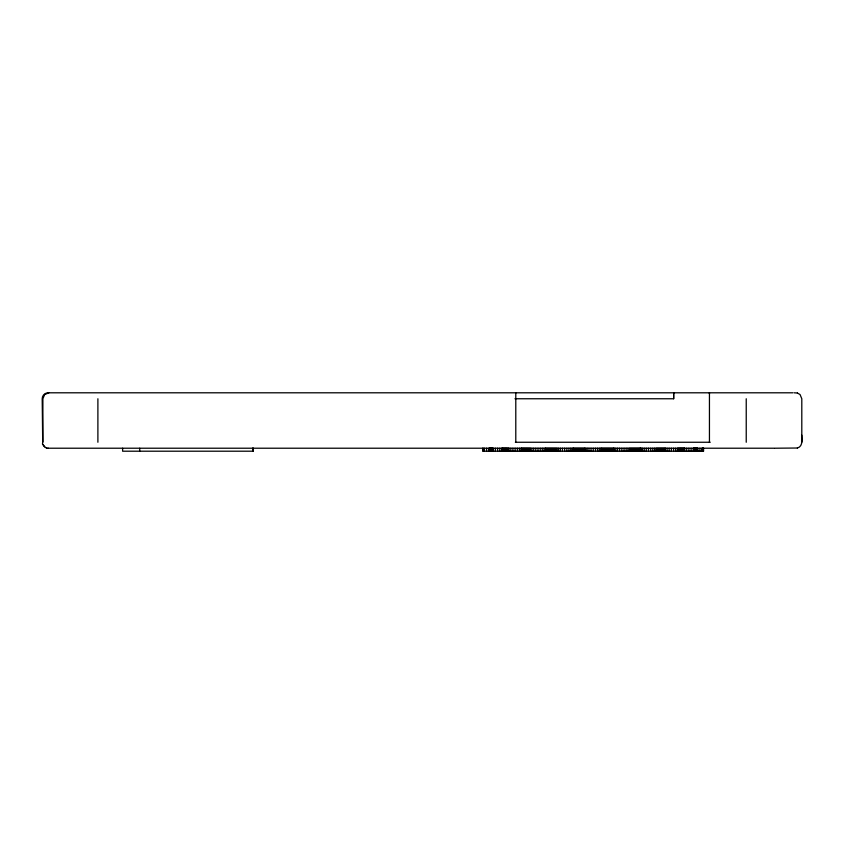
<?xml version="1.0" encoding="UTF-8"?>
<svg xmlns="http://www.w3.org/2000/svg" width="844" height="844" viewBox="0 0 844 844"><rect width="100%" height="100%" fill="white"/><g stroke="black" fill="none" stroke-linecap="round" stroke-linejoin="round"><path stroke-width="1.27" d="M797.358 448.016C803.013 446.518 801.937 439.471 801.779 435.114M797.38 448.016L774.971 448.217M48.92 392.798L44.648 394.549L42.886 398.758L42.886 442.256M792.864 392.798L48.161 392.798A5.961 5.961 0 0 0 42.2 398.758L42.706 442.256M794.12 392.798L797.38 393.009M514.956 398.758L673.66 398.758L673.66 392.798L673.66 398.758M515.357 442.256L710.226 442.256M48.161 448.217L774.307 448.217M46.62 448.016L48.287 448.217M797.358 393.009L800.059 394.549L801.8 398.758L801.8 442.256M45.175 447.415L46.747 448.016M45.312 447.415L42.4 443.807M44.078 446.476L42.527 443.807M709.445 393.009L709.445 393.599M746.233 398.758L746.233 442.256M709.445 392.798L709.445 442.256M703.527 448.217L703.527 451.202L482.863 451.202L482.863 448.217M703.347 448.217L703.442 451.202M703.126 448.217L703.242 451.202M703.01 448.217L703.01 451.202M702.883 448.217L702.746 451.202M702.598 448.217L702.598 451.202M702.44 448.217L702.44 451.202M702.282 448.217L702.282 451.202M702.113 448.217L702.113 451.202M699.898 448.217L699.898 451.202M697.703 448.217L697.703 451.202M697.587 448.217L697.587 451.202M697.271 448.217L697.271 451.202M696.933 448.217L696.933 451.202M696.595 448.217L696.595 451.202M696.247 448.217L696.247 451.202M695.899 448.217L695.899 451.202M695.53 448.217L695.53 451.202M695.161 448.217L695.161 451.202M694.781 448.217L694.781 451.202M694.401 448.217L694.401 451.202M694.011 448.217L694.011 451.202M693.61 448.217L693.61 451.202M693.198 448.217L693.198 451.202M691.109 448.217L691.109 451.202M688.894 448.217L688.894 451.202M686.699 448.217L686.699 451.202M684.653 448.217L684.653 451.202M684.463 448.217L684.463 451.202M683.914 448.217L683.914 451.202M683.355 448.217L683.355 451.202M682.796 448.217L682.796 451.202M682.237 448.217L682.237 451.202M681.667 448.217L681.667 451.202M681.087 448.217L681.087 451.202M680.496 448.217L680.496 451.202M679.905 448.217L679.905 451.202M679.304 448.217L679.304 451.202M678.703 448.217L678.703 451.202M678.091 448.217L678.091 451.202M677.468 448.217L677.468 451.202M675.654 448.217L675.654 451.202M673.575 448.217L673.575 451.202M671.36 448.217L671.36 451.202M669.155 448.217L669.155 451.202M667.108 448.217L667.108 451.202M665.346 448.217L665.346 451.202M665.114 448.217L665.114 451.202M664.376 448.217L664.376 451.202M663.648 448.217L663.648 451.202M662.899 448.217L662.899 451.202M662.16 448.217L662.16 451.202M661.401 448.217L661.401 451.202M660.652 448.217L660.652 451.202M659.892 448.217L659.892 451.202M659.122 448.217L659.122 451.202M658.352 448.217L658.352 451.202M657.571 448.217L657.571 451.202M656.79 448.217L656.79 451.202M656.01 448.217L656.01 451.202M654.585 448.217L654.585 451.202M652.781 448.217L652.781 451.202M650.703 448.217L650.703 451.202M648.487 448.217L648.487 451.202M646.282 448.217L646.282 451.202M644.236 448.217L644.236 451.202M642.463 448.217L642.463 451.202M641.092 448.217L641.092 451.202M640.86 448.217L640.86 451.202M640.206 448.217L640.206 451.202M639.995 448.217L639.995 451.202M639.13 448.217L639.13 451.202M638.254 448.217L638.254 451.202M637.378 448.217L637.378 451.202M636.503 448.217L636.503 451.202M635.616 448.217L635.616 451.202M634.73 448.217L634.73 451.202M633.844 448.217L633.844 451.202M632.958 448.217L632.958 451.202M632.061 448.217L632.061 451.202M631.164 448.217L631.164 451.202M630.257 448.217L630.257 451.202M629.339 448.217L629.339 451.202M627.925 448.217L627.925 451.202M626.132 448.217L626.132 451.202M624.054 448.217L624.054 451.202M621.849 448.217L621.849 451.202M619.644 448.217L619.644 451.202M617.576 448.217L617.576 451.202M615.803 448.217L615.803 451.202M614.411 448.217L614.411 451.202M613.514 448.217L613.514 451.202M613.366 448.217L613.366 451.202M612.428 448.217L612.428 451.202M611.489 448.217L611.489 451.202M610.539 448.217L610.539 451.202M609.6 448.217L609.6 451.202M608.651 448.217L608.651 451.202M607.701 448.217L607.701 451.202M606.752 448.217L606.752 451.202M605.802 448.217L605.802 451.202M604.853 448.217L604.853 451.202M603.903 448.217L603.903 451.202M602.943 448.217L602.943 451.202M601.994 448.217L601.994 451.202M601.624 448.217L601.624 451.202M600.706 448.217L600.706 451.202M599.314 448.217L599.314 451.202M597.52 448.217L597.52 451.202M595.463 448.217L595.463 451.202M593.248 448.217L593.248 451.202M591.043 448.217L591.043 451.202M588.975 448.217L588.975 451.202M587.181 448.217L587.181 451.202M585.789 448.217L585.789 451.202M584.871 448.217L584.871 451.202M584.502 448.217L584.502 451.202M583.552 448.217L583.552 451.202M582.603 448.217L582.603 451.202M581.653 448.217L581.653 451.202M580.693 448.217L580.693 451.202M579.744 448.217L579.744 451.202M578.794 448.217L578.794 451.202M577.855 448.217L577.855 451.202M576.906 448.217L576.906 451.202M575.956 448.217L575.956 451.202M575.017 448.217L575.017 451.202M574.068 448.217L574.068 451.202M573.34 448.217L573.34 451.202M573.129 448.217L572.981 451.202M572.084 448.217L572.084 451.202M570.702 448.217L570.702 451.202M568.919 448.217L568.919 451.202M566.862 448.217L566.862 451.202M564.647 448.217L564.647 451.202M562.442 448.217L562.442 451.202M560.363 448.217L560.363 451.202M558.57 448.217L558.57 451.202M557.167 448.217L557.167 451.202M556.238 448.217L556.238 451.202M555.331 448.217L555.331 451.202M554.434 448.217L554.434 451.202M553.548 448.217L553.548 451.202M552.651 448.217L552.651 451.202M551.765 448.217L551.765 451.202M550.879 448.217L550.879 451.202M549.993 448.217L549.993 451.202M549.117 448.217L549.117 451.202M548.241 448.217L548.241 451.202M547.366 448.217L547.366 451.202M546.501 448.217L546.501 451.202M545.635 448.217L545.635 451.202M545.403 448.217L545.403 451.202M544.032 448.217L544.032 451.202M542.259 448.217L542.259 451.202M540.213 448.217L540.213 451.202M538.008 448.217L538.008 451.202M535.792 448.217L535.792 451.202M533.714 448.217L533.714 451.202M531.91 448.217L531.91 451.202M530.486 448.217L530.486 451.202M529.705 448.217L529.705 451.202M528.924 448.217L528.924 451.202M528.144 448.217L528.144 451.202M527.373 448.217L527.373 451.202M526.603 448.217L526.603 451.202M525.844 448.217L525.844 451.202M525.084 448.217L525.084 451.202M524.335 448.217L524.335 451.202M523.596 448.217L523.596 451.202M522.847 448.217L522.847 451.202M522.119 448.217L522.119 451.202M521.381 448.217L521.381 451.202M521.138 448.217L521.138 451.202M519.376 448.217L519.376 451.202M517.33 448.217L517.33 451.202M515.789 392.798L515.789 442.256M515.125 448.217L515.125 451.202M512.909 448.217L512.909 451.202M510.831 448.217L510.831 451.202M509.016 448.217L509.016 451.202M508.394 448.217L508.394 451.202M507.782 448.217L507.782 451.202M507.181 448.217L507.181 451.202M506.579 448.217L506.579 451.202M505.989 448.217L505.989 451.202M505.408 448.217L505.408 451.202M504.828 448.217L504.828 451.202M504.258 448.217L504.258 451.202M503.689 448.217L503.689 451.202M503.129 448.217L503.129 451.202M502.581 448.217L502.581 451.202M502.032 448.217L502.032 451.202M501.832 448.217L501.832 451.202M499.785 448.217L499.785 451.202M497.591 448.217L497.591 451.202M495.375 448.217L495.375 451.202M493.286 448.217L493.286 451.202M492.875 448.217L492.875 451.202M492.474 448.217L492.474 451.202M492.084 448.217L492.084 451.202M491.693 448.217L491.693 451.202M491.324 448.217L491.324 451.202M490.955 448.217L490.955 451.202M490.586 448.217L490.586 451.202M490.237 448.217L490.237 451.202M489.889 448.217L489.889 451.202M489.552 448.217L489.552 451.202M489.214 448.217L489.214 451.202M488.887 448.217L488.781 451.202M486.577 448.217L486.577 451.202M484.361 448.217L484.361 451.202M483.032 448.217L483.127 451.202M253.147 448.217L253.158 451.202L122.612 451.202L122.612 448.217M253.031 448.217L253.105 451.202M252.81 448.217L252.936 451.202M139.714 448.217L139.714 451.202M97.893 398.758L97.893 442.256"/></g></svg>
